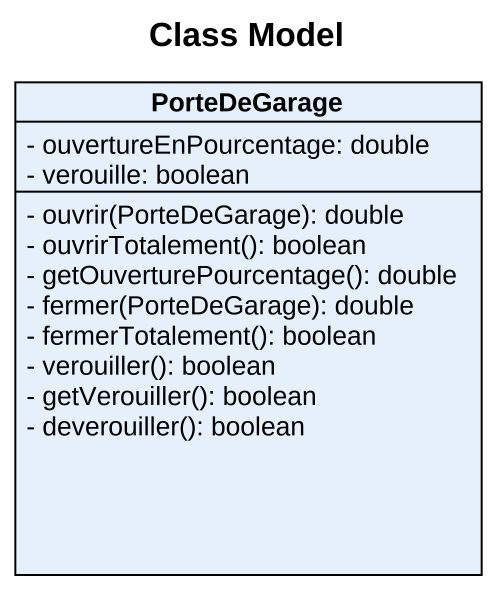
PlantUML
@startuml
title Class Model
hide circle
hide empty members
skinparam classAttributeIconSize 0
class PorteDeGarage {
  - ouvertureEnPourcentage: double
  - verouille: boolean
  - ouvrir(PorteDeGarage): double
  - ouvrirTotalement(): boolean
  - getOuverturePourcentage(): double
  - fermer(PorteDeGarage): double
  - fermerTotalement(): boolean
  - verouiller(): boolean
  - getVerouiller(): boolean
  - deverouiller(): boolean
}
@enduml
